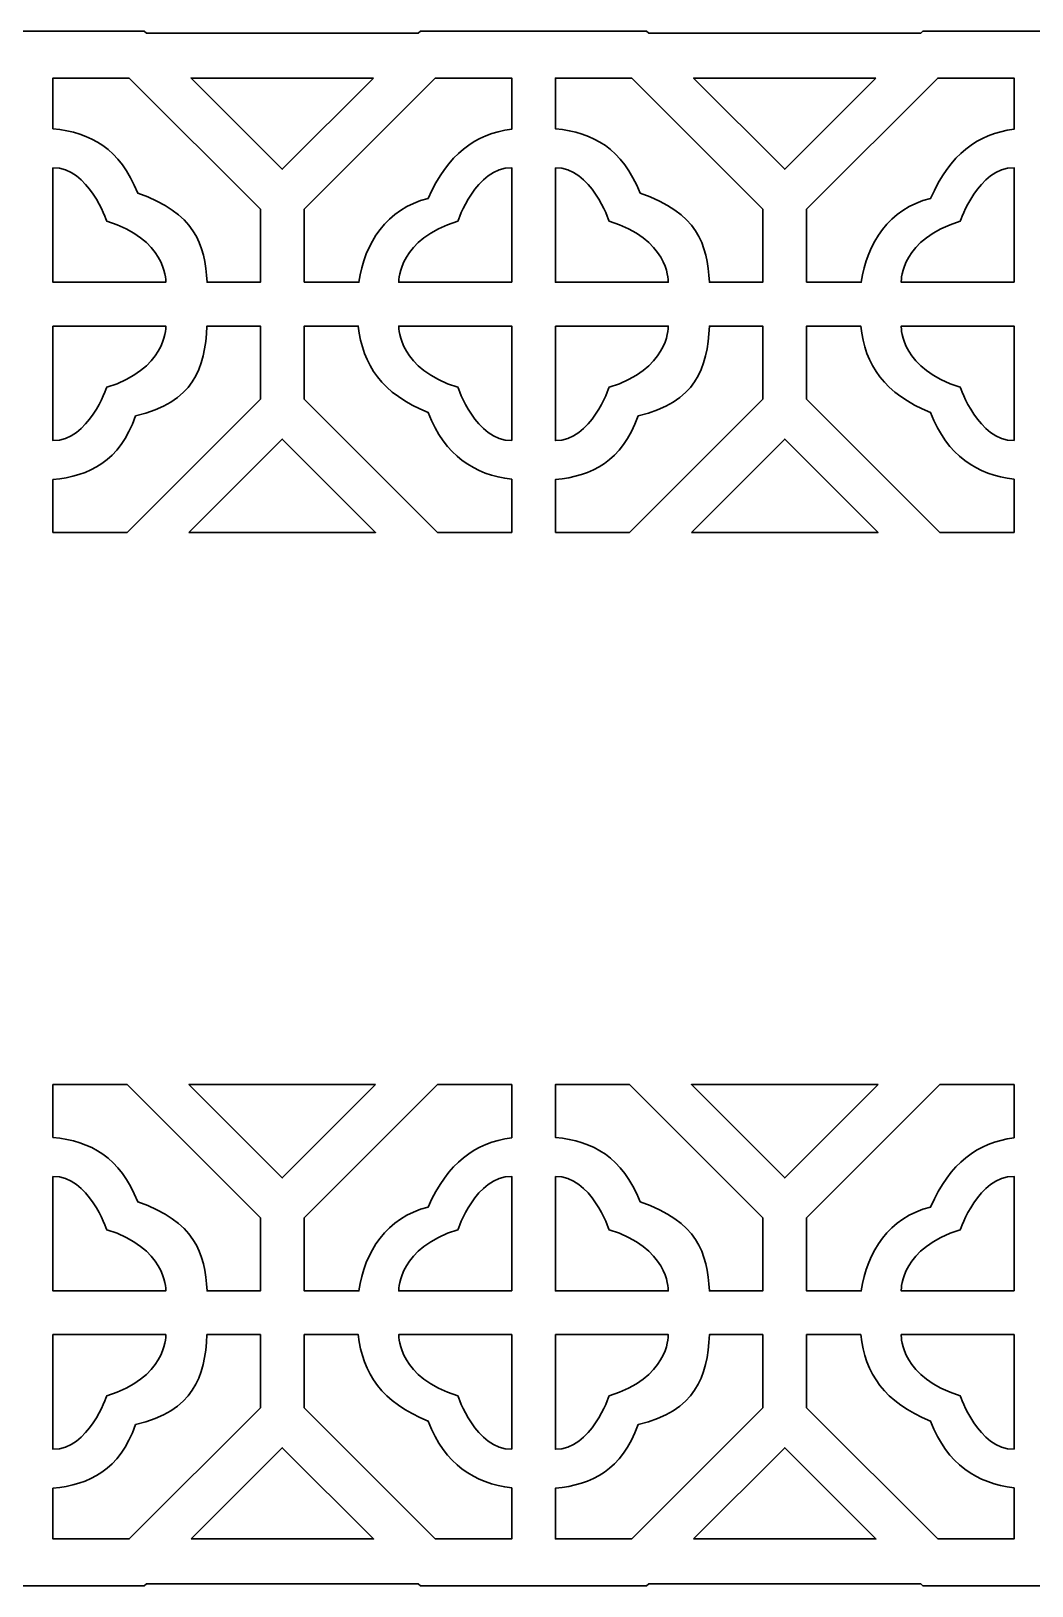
# Model space of a CAD drawing. Header units: centimetres. Extents: x 14.5 to 24.7, y -9 to -4.
# Drawn here: x 19.038 to 22.237, y -9 to -4.033 of the extents above; entities that cross this region are included whole.
import ezdxf

# ---------------------------------------------------------------- set-up
doc = ezdxf.new("R2010")
doc.units = ezdxf.units.CM
doc.header["$MEASUREMENT"] = 0
doc.layers.add('layer 1', color=7, linetype='Continuous')

msp = doc.modelspace()

# ---------------------------------------------------------------- linework, layer by layer
at = {"layer": 'layer 1', "color": 250, "lineweight": 30}
for points, knots in [([(24.72837, -4.03974), (24.72837, -4.03974), (24.72837, -4.54384), (24.72837, -4.54384), (24.72837, -4.54384), (24.72837, -4.54384), (24.72837, -4.54384), (24.72837, -4.54384), (24.72837, -4.54384), (24.72837, -4.54384), (24.72837, -4.83543), (24.72837, -4.83543), (24.72837, -4.83543), (24.72837, -4.83543), (24.72837, -4.97503), (24.72837, -4.97503), (24.72837, -4.97503), (24.72837, -4.97503), (24.72837, -5.26662), (24.72837, -5.26662), (24.72837, -5.26662), (24.72837, -5.26662), (24.72837, -5.26662), (24.72837, -5.26662), (24.72837, -5.26662), (24.72837, -5.26662), (24.72837, -6.15508), (24.72837, -6.15508), (24.72837, -6.15508), (24.72837, -6.15508), (24.72837, -6.15508), (24.72837, -6.15508), (24.72837, -6.15508), (24.72837, -6.15508), (24.72837, -6.44668), (24.72837, -6.44668), (24.72837, -6.44668), (24.72837, -6.44668), (24.72837, -6.58627), (24.72837, -6.58627), (24.72837, -6.58627), (24.72837, -6.58627), (24.72837, -6.87786), (24.72837, -6.87786), (24.72837, -6.87786), (24.72837, -6.87786), (24.72837, -6.87786), (24.72837, -6.87786), (24.72837, -6.87786), (24.72837, -6.87786), (24.72837, -7.76633), (24.72837, -7.76633), (24.72837, -7.76633), (24.72837, -7.76633), (24.72837, -7.76633), (24.72837, -7.76633), (24.72837, -7.76633), (24.72837, -7.76633), (24.72837, -8.05792), (24.72837, -8.05792), (24.72837, -8.05792), (24.72837, -8.05792), (24.72837, -8.19751), (24.72837, -8.19751), (24.72837, -8.19751), (24.72837, -8.19751), (24.72837, -8.48911), (24.72837, -8.48911), (24.72837, -8.48911), (24.72837, -8.48911), (24.72837, -8.48911), (24.72837, -8.48911), (24.72837, -8.48911), (24.72837, -8.48911), (24.72837, -8.9932), (24.72837, -8.9932), (24.72837, -8.9932), (24.72837, -8.9932), (24.22427, -8.9932), (24.22427, -8.9932), (24.22427, -8.9932), (24.22427, -8.9932), (24.21728, -9.00019), (24.21728, -9.00019), (24.21728, -9.00019), (24.21728, -9.00019), (23.92569, -9.00019), (23.92569, -9.00019), (23.92569, -9.00019), (23.92569, -9.00019), (23.7861, -9.00019), (23.7861, -9.00019), (23.7861, -9.00019), (23.7861, -9.00019), (23.4945, -9.00019), (23.4945, -9.00019), (23.4945, -9.00019), (23.4945, -9.00019), (23.48752, -8.9932), (23.48752, -8.9932), (23.48752, -8.9932), (23.48752, -8.9932), (22.61846, -8.9932), (22.61846, -8.9932), (22.61846, -8.9932), (22.61846, -8.9932), (22.61147, -9.00019), (22.61147, -9.00019), (22.61147, -9.00019), (22.61147, -9.00019), (22.31988, -9.00019), (22.31988, -9.00019), (22.31988, -9.00019), (22.31988, -9.00019), (22.18029, -9.00019), (22.18029, -9.00019), (22.18029, -9.00019), (22.18029, -9.00019), (21.88869, -9.00019), (21.88869, -9.00019), (21.88869, -9.00019), (21.88869, -9.00019), (21.88171, -8.9932), (21.88171, -8.9932), (21.88171, -8.9932), (21.88171, -8.9932), (21.01265, -8.9932), (21.01265, -8.9932), (21.01265, -8.9932), (21.01265, -8.9932), (21.00567, -9.00019), (21.00567, -9.00019), (21.00567, -9.00019), (21.00567, -9.00019), (20.71407, -9.00019), (20.71407, -9.00019), (20.71407, -9.00019), (20.71407, -9.00019), (20.57448, -9.00019), (20.57448, -9.00019), (20.57448, -9.00019), (20.57448, -9.00019), (20.28289, -9.00019), (20.28289, -9.00019), (20.28289, -9.00019), (20.28289, -9.00019), (20.2759, -8.9932), (20.2759, -8.9932), (20.2759, -8.9932), (20.2759, -8.9932), (19.40684, -8.9932), (19.40684, -8.9932), (19.40684, -8.9932), (19.40684, -8.9932), (19.39986, -9.00019), (19.39986, -9.00019), (19.39986, -9.00019), (19.39986, -9.00019), (19.10826, -9.00019), (19.10826, -9.00019), (19.10826, -9.00019), (19.10826, -9.00019), (18.96867, -9.00019), (18.96867, -9.00019), (18.96867, -9.00019), (18.96867, -9.00019), (18.67708, -9.00019), (18.67708, -9.00019), (18.67708, -9.00019), (18.67708, -9.00019), (18.67009, -8.9932), (18.67009, -8.9932), (18.67009, -8.9932), (18.67009, -8.9932), (17.80103, -8.9932), (17.80103, -8.9932), (17.80103, -8.9932), (17.80103, -8.9932), (17.79405, -9.00019), (17.79405, -9.00019), (17.79405, -9.00019), (17.79405, -9.00019), (17.50245, -9.00019), (17.50245, -9.00019), (17.50245, -9.00019), (17.50245, -9.00019), (17.36286, -9.00019), (17.36286, -9.00019), (17.36286, -9.00019), (17.36286, -9.00019), (17.07127, -9.00019), (17.07127, -9.00019), (17.07127, -9.00019), (17.07127, -9.00019), (17.06428, -8.9932), (17.06428, -8.9932), (17.06428, -8.9932), (17.06428, -8.9932), (16.19523, -8.9932), (16.19523, -8.9932), (16.19523, -8.9932), (16.19523, -8.9932), (16.18824, -9.00019), (16.18824, -9.00019), (16.18824, -9.00019), (16.18824, -9.00019), (15.89664, -9.00019), (15.89664, -9.00019), (15.89664, -9.00019), (15.89664, -9.00019), (15.75705, -9.00019), (15.75705, -9.00019), (15.75705, -9.00019), (15.75705, -9.00019), (15.46546, -9.00019), (15.46546, -9.00019), (15.46546, -9.00019), (15.46546, -9.00019), (15.45847, -8.9932), (15.45847, -8.9932), (15.45847, -8.9932), (15.45847, -8.9932), (14.47983, -8.9932), (14.47983, -8.9932), (14.47983, -8.9932), (14.47983, -8.9932), (14.47983, -4.03974), (14.47983, -4.03974), (14.47983, -4.03974), (14.47983, -4.03974), (15.45847, -4.03974), (15.45847, -4.03974), (15.45847, -4.03974), (15.45847, -4.03974), (15.46546, -4.03276), (15.46546, -4.03276), (15.46546, -4.03276), (15.46546, -4.03276), (15.75705, -4.03276), (15.75705, -4.03276), (15.75705, -4.03276), (15.75705, -4.03276), (15.89664, -4.03276), (15.89664, -4.03276), (15.89664, -4.03276), (15.89664, -4.03276), (16.18824, -4.03276), (16.18824, -4.03276), (16.18824, -4.03276), (16.18824, -4.03276), (16.19523, -4.03974), (16.19523, -4.03974), (16.19523, -4.03974), (16.19523, -4.03974), (17.06428, -4.03974), (17.06428, -4.03974), (17.06428, -4.03974), (17.06428, -4.03974), (17.07127, -4.03276), (17.07127, -4.03276), (17.07127, -4.03276), (17.07127, -4.03276), (17.36286, -4.03276), (17.36286, -4.03276), (17.36286, -4.03276), (17.36286, -4.03276), (17.50245, -4.03276), (17.50245, -4.03276), (17.50245, -4.03276), (17.50245, -4.03276), (17.79405, -4.03276), (17.79405, -4.03276), (17.79405, -4.03276), (17.79405, -4.03276), (17.80103, -4.03974), (17.80103, -4.03974), (17.80103, -4.03974), (17.80103, -4.03974), (18.67009, -4.03974), (18.67009, -4.03974), (18.67009, -4.03974), (18.67009, -4.03974), (18.67708, -4.03276), (18.67708, -4.03276), (18.67708, -4.03276), (18.67708, -4.03276), (18.96867, -4.03276), (18.96867, -4.03276), (18.96867, -4.03276), (18.96867, -4.03276), (19.10826, -4.03276), (19.10826, -4.03276), (19.10826, -4.03276), (19.10826, -4.03276), (19.39986, -4.03276), (19.39986, -4.03276), (19.39986, -4.03276), (19.39986, -4.03276), (19.40684, -4.03974), (19.40684, -4.03974), (19.40684, -4.03974), (19.40684, -4.03974), (20.2759, -4.03974), (20.2759, -4.03974), (20.2759, -4.03974), (20.2759, -4.03974), (20.28289, -4.03276), (20.28289, -4.03276), (20.28289, -4.03276), (20.28289, -4.03276), (20.57448, -4.03276), (20.57448, -4.03276), (20.57448, -4.03276), (20.57448, -4.03276), (20.71407, -4.03276), (20.71407, -4.03276), (20.71407, -4.03276), (20.71407, -4.03276), (21.00567, -4.03276), (21.00567, -4.03276), (21.00567, -4.03276), (21.00567, -4.03276), (21.01265, -4.03974), (21.01265, -4.03974), (21.01265, -4.03974), (21.01265, -4.03974), (21.88171, -4.03974), (21.88171, -4.03974), (21.88171, -4.03974), (21.88171, -4.03974), (21.88869, -4.03276), (21.88869, -4.03276), (21.88869, -4.03276), (21.88869, -4.03276), (22.18029, -4.03276), (22.18029, -4.03276), (22.18029, -4.03276), (22.18029, -4.03276), (22.31988, -4.03276), (22.31988, -4.03276), (22.31988, -4.03276), (22.31988, -4.03276), (22.61147, -4.03276), (22.61147, -4.03276), (22.61147, -4.03276), (22.61147, -4.03276), (22.61846, -4.03974), (22.61846, -4.03974), (22.61846, -4.03974), (22.61846, -4.03974), (23.48752, -4.03974), (23.48752, -4.03974), (23.48752, -4.03974), (23.48752, -4.03974), (23.4945, -4.03276), (23.4945, -4.03276), (23.4945, -4.03276), (23.4945, -4.03276), (23.7861, -4.03276), (23.7861, -4.03276), (23.7861, -4.03276), (23.7861, -4.03276), (23.92569, -4.03276), (23.92569, -4.03276), (23.92569, -4.03276), (23.92569, -4.03276), (24.21728, -4.03276), (24.21728, -4.03276), (24.21728, -4.03276), (24.21728, -4.03276), (24.22427, -4.03974), (24.22427, -4.03974), (24.22427, -4.03974), (24.22427, -4.03974), (24.72837, -4.03974), (24.72837, -4.03974)], [0, 0, 0, 0, 0.0105263, 0.0105263, 0.0105263, 0.0105263, 0.0210526, 0.0210526, 0.0210526, 0.0210526, 0.0315789, 0.0315789, 0.0315789, 0.0315789, 0.0421053, 0.0421053, 0.0421053, 0.0421053, 0.0526316, 0.0526316, 0.0526316, 0.0526316, 0.0631579, 0.0631579, 0.0631579, 0.0631579, 0.0736842, 0.0736842, 0.0736842, 0.0736842, 0.0842105, 0.0842105, 0.0842105, 0.0842105, 0.0947368, 0.0947368, 0.0947368, 0.0947368, 0.1052632, 0.1052632, 0.1052632, 0.1052632, 0.1157895, 0.1157895, 0.1157895, 0.1157895, 0.1263158, 0.1263158, 0.1263158, 0.1263158, 0.1368421, 0.1368421, 0.1368421, 0.1368421, 0.1473684, 0.1473684, 0.1473684, 0.1473684, 0.1578947, 0.1578947, 0.1578947, 0.1578947, 0.1684211, 0.1684211, 0.1684211, 0.1684211, 0.1789474, 0.1789474, 0.1789474, 0.1789474, 0.1894737, 0.1894737, 0.1894737, 0.1894737, 0.2, 0.2, 0.2, 0.2, 0.2105263, 0.2105263, 0.2105263, 0.2105263, 0.2210526, 0.2210526, 0.2210526, 0.2210526, 0.2315789, 0.2315789, 0.2315789, 0.2315789, 0.2421053, 0.2421053, 0.2421053, 0.2421053, 0.2526316, 0.2526316, 0.2526316, 0.2526316, 0.2631579, 0.2631579, 0.2631579, 0.2631579, 0.2736842, 0.2736842, 0.2736842, 0.2736842, 0.2842105, 0.2842105, 0.2842105, 0.2842105, 0.2947368, 0.2947368, 0.2947368, 0.2947368, 0.3052632, 0.3052632, 0.3052632, 0.3052632, 0.3157895, 0.3157895, 0.3157895, 0.3157895, 0.3263158, 0.3263158, 0.3263158, 0.3263158, 0.3368421, 0.3368421, 0.3368421, 0.3368421, 0.3473684, 0.3473684, 0.3473684, 0.3473684, 0.3578947, 0.3578947, 0.3578947, 0.3578947, 0.3684211, 0.3684211, 0.3684211, 0.3684211, 0.3789474, 0.3789474, 0.3789474, 0.3789474, 0.3894737, 0.3894737, 0.3894737, 0.3894737, 0.4, 0.4, 0.4, 0.4, 0.4105263, 0.4105263, 0.4105263, 0.4105263, 0.4210526, 0.4210526, 0.4210526, 0.4210526, 0.4315789, 0.4315789, 0.4315789, 0.4315789, 0.4421053, 0.4421053, 0.4421053, 0.4421053, 0.4526316, 0.4526316, 0.4526316, 0.4526316, 0.4631579, 0.4631579, 0.4631579, 0.4631579, 0.4736842, 0.4736842, 0.4736842, 0.4736842, 0.4842105, 0.4842105, 0.4842105, 0.4842105, 0.4947368, 0.4947368, 0.4947368, 0.4947368, 0.5052632, 0.5052632, 0.5052632, 0.5052632, 0.5157895, 0.5157895, 0.5157895, 0.5157895, 0.5263158, 0.5263158, 0.5263158, 0.5263158, 0.5368421, 0.5368421, 0.5368421, 0.5368421, 0.5473684, 0.5473684, 0.5473684, 0.5473684, 0.5578947, 0.5578947, 0.5578947, 0.5578947, 0.5684211, 0.5684211, 0.5684211, 0.5684211, 0.5789474, 0.5789474, 0.5789474, 0.5789474, 0.5894737, 0.5894737, 0.5894737, 0.5894737, 0.6, 0.6, 0.6, 0.6, 0.6105263, 0.6105263, 0.6105263, 0.6105263, 0.6210526, 0.6210526, 0.6210526, 0.6210526, 0.6315789, 0.6315789, 0.6315789, 0.6315789, 0.6421053, 0.6421053, 0.6421053, 0.6421053, 0.6526316, 0.6526316, 0.6526316, 0.6526316, 0.6631579, 0.6631579, 0.6631579, 0.6631579, 0.6736842, 0.6736842, 0.6736842, 0.6736842, 0.6842105, 0.6842105, 0.6842105, 0.6842105, 0.6947368, 0.6947368, 0.6947368, 0.6947368, 0.7052632, 0.7052632, 0.7052632, 0.7052632, 0.7157895, 0.7157895, 0.7157895, 0.7157895, 0.7263158, 0.7263158, 0.7263158, 0.7263158, 0.7368421, 0.7368421, 0.7368421, 0.7368421, 0.7473684, 0.7473684, 0.7473684, 0.7473684, 0.7578947, 0.7578947, 0.7578947, 0.7578947, 0.7684211, 0.7684211, 0.7684211, 0.7684211, 0.7789474, 0.7789474, 0.7789474, 0.7789474, 0.7894737, 0.7894737, 0.7894737, 0.7894737, 0.8, 0.8, 0.8, 0.8, 0.8105263, 0.8105263, 0.8105263, 0.8105263, 0.8210526, 0.8210526, 0.8210526, 0.8210526, 0.8315789, 0.8315789, 0.8315789, 0.8315789, 0.8421053, 0.8421053, 0.8421053, 0.8421053, 0.8526316, 0.8526316, 0.8526316, 0.8526316, 0.8631579, 0.8631579, 0.8631579, 0.8631579, 0.8736842, 0.8736842, 0.8736842, 0.8736842, 0.8842105, 0.8842105, 0.8842105, 0.8842105, 0.8947368, 0.8947368, 0.8947368, 0.8947368, 0.9052632, 0.9052632, 0.9052632, 0.9052632, 0.9157895, 0.9157895, 0.9157895, 0.9157895, 0.9263158, 0.9263158, 0.9263158, 0.9263158, 0.9368421, 0.9368421, 0.9368421, 0.9368421, 0.9473684, 0.9473684, 0.9473684, 0.9473684, 0.9578947, 0.9578947, 0.9578947, 0.9578947, 0.9684211, 0.9684211, 0.9684211, 0.9684211, 0.9789474, 0.9789474, 0.9789474, 0.9789474, 1, 1, 1, 1]), ([(19.35238, -4.1827), (19.35238, -4.1827), (19.77134, -4.60166), (19.77134, -4.60166), (19.77134, -4.60166), (19.77134, -4.60166), (19.77134, -4.83543), (19.77134, -4.83543), (19.77134, -4.83543), (19.77134, -4.83543), (19.60073, -4.83543), (19.60073, -4.83543), (19.60073, -4.83543), (19.59468, -4.71387), (19.56112, -4.61345), (19.37935, -4.55038), (19.37935, -4.55038), (19.32228, -4.40755), (19.2306, -4.35701), (19.10826, -4.34483), (19.10826, -4.34483), (19.10826, -4.34483), (19.10826, -4.1827), (19.10826, -4.1827), (19.10826, -4.1827), (19.10826, -4.1827), (19.35238, -4.1827), (19.35238, -4.1827)], [0, 0, 0, 0, 0.125, 0.125, 0.125, 0.125, 0.25, 0.25, 0.25, 0.25, 0.375, 0.375, 0.375, 0.375, 0.5, 0.5, 0.5, 0.5, 0.625, 0.625, 0.625, 0.625, 0.75, 0.75, 0.75, 0.75, 1, 1, 1, 1]), ([(20.13294, -4.1827), (20.13294, -4.1827), (19.84137, -4.47427), (19.84137, -4.47427), (19.84137, -4.47427), (19.84137, -4.47427), (19.5498, -4.1827), (19.5498, -4.1827), (19.5498, -4.1827), (19.5498, -4.1827), (20.13294, -4.1827), (20.13294, -4.1827)], [0, 0, 0, 0, 0.25, 0.25, 0.25, 0.25, 0.5, 0.5, 0.5, 0.5, 1, 1, 1, 1]), ([(19.9114, -4.83543), (19.9114, -4.83543), (19.9114, -4.60166), (19.9114, -4.60166), (19.9114, -4.60166), (19.9114, -4.60166), (20.33036, -4.1827), (20.33036, -4.1827), (20.33036, -4.1827), (20.33036, -4.1827), (20.57448, -4.1827), (20.57448, -4.1827), (20.57448, -4.1827), (20.57448, -4.1827), (20.57448, -4.34613), (20.57448, -4.34613), (20.57448, -4.34613), (20.45631, -4.36241), (20.37079, -4.42527), (20.30738, -4.5672), (20.30738, -4.5672), (20.17382, -4.60092), (20.10492, -4.70883), (20.0861, -4.83543), (20.0861, -4.83543), (20.0861, -4.83543), (19.9114, -4.83543), (19.9114, -4.83543)], [0, 0, 0, 0, 0.125, 0.125, 0.125, 0.125, 0.25, 0.25, 0.25, 0.25, 0.375, 0.375, 0.375, 0.375, 0.5, 0.5, 0.5, 0.5, 0.625, 0.625, 0.625, 0.625, 0.75, 0.75, 0.75, 0.75, 1, 1, 1, 1]), ([(20.95819, -4.1827), (20.95819, -4.1827), (21.37715, -4.60166), (21.37715, -4.60166), (21.37715, -4.60166), (21.37715, -4.60166), (21.37715, -4.83543), (21.37715, -4.83543), (21.37715, -4.83543), (21.37715, -4.83543), (21.20654, -4.83543), (21.20654, -4.83543), (21.20654, -4.83543), (21.20049, -4.71387), (21.16693, -4.61345), (20.98516, -4.55038), (20.98516, -4.55038), (20.92809, -4.40755), (20.83641, -4.35701), (20.71407, -4.34483), (20.71407, -4.34483), (20.71407, -4.34483), (20.71407, -4.1827), (20.71407, -4.1827), (20.71407, -4.1827), (20.71407, -4.1827), (20.95819, -4.1827), (20.95819, -4.1827)], [0, 0, 0, 0, 0.125, 0.125, 0.125, 0.125, 0.25, 0.25, 0.25, 0.25, 0.375, 0.375, 0.375, 0.375, 0.5, 0.5, 0.5, 0.5, 0.625, 0.625, 0.625, 0.625, 0.75, 0.75, 0.75, 0.75, 1, 1, 1, 1]), ([(21.73875, -4.1827), (21.73875, -4.1827), (21.44718, -4.47427), (21.44718, -4.47427), (21.44718, -4.47427), (21.44718, -4.47427), (21.15561, -4.1827), (21.15561, -4.1827), (21.15561, -4.1827), (21.15561, -4.1827), (21.73875, -4.1827), (21.73875, -4.1827)], [0, 0, 0, 0, 0.25, 0.25, 0.25, 0.25, 0.5, 0.5, 0.5, 0.5, 1, 1, 1, 1]), ([(21.51721, -4.83543), (21.51721, -4.83543), (21.51721, -4.60166), (21.51721, -4.60166), (21.51721, -4.60166), (21.51721, -4.60166), (21.93617, -4.1827), (21.93617, -4.1827), (21.93617, -4.1827), (21.93617, -4.1827), (22.18029, -4.1827), (22.18029, -4.1827), (22.18029, -4.1827), (22.18029, -4.1827), (22.18029, -4.34613), (22.18029, -4.34613), (22.18029, -4.34613), (22.06212, -4.36241), (21.9766, -4.42527), (21.91319, -4.5672), (21.91319, -4.5672), (21.77963, -4.60092), (21.71073, -4.70883), (21.69191, -4.83543), (21.69191, -4.83543), (21.69191, -4.83543), (21.51721, -4.83543), (21.51721, -4.83543)], [0, 0, 0, 0, 0.125, 0.125, 0.125, 0.125, 0.25, 0.25, 0.25, 0.25, 0.375, 0.375, 0.375, 0.375, 0.5, 0.5, 0.5, 0.5, 0.625, 0.625, 0.625, 0.625, 0.75, 0.75, 0.75, 0.75, 1, 1, 1, 1]), ([(19.10826, -4.46948), (19.10826, -4.46948), (19.10826, -4.83543), (19.10826, -4.83543), (19.10826, -4.83543), (19.10826, -4.83543), (19.46907, -4.83543), (19.46907, -4.83543), (19.46907, -4.83543), (19.46924, -4.82483), (19.46734, -4.69747), (19.28017, -4.63958), (19.28017, -4.63958), (19.28017, -4.63958), (19.22233, -4.46745), (19.10826, -4.46948)], [0, 0, 0, 0, 0.2, 0.2, 0.2, 0.2, 0.4, 0.4, 0.4, 0.4, 0.6, 0.6, 0.6, 0.6, 1, 1, 1, 1]), ([(20.57448, -4.83543), (20.57448, -4.83543), (20.57448, -4.46948), (20.57448, -4.46948), (20.57448, -4.46948), (20.46042, -4.46745), (20.40258, -4.63958), (20.40258, -4.63958), (20.40258, -4.63958), (20.2154, -4.69747), (20.2135, -4.82483), (20.21367, -4.83543), (20.21367, -4.83543), (20.21367, -4.83543), (20.57448, -4.83543), (20.57448, -4.83543)], [0, 0, 0, 0, 0.2, 0.2, 0.2, 0.2, 0.4, 0.4, 0.4, 0.4, 0.6, 0.6, 0.6, 0.6, 1, 1, 1, 1]), ([(20.71407, -4.46948), (20.71407, -4.46948), (20.71407, -4.83543), (20.71407, -4.83543), (20.71407, -4.83543), (20.71407, -4.83543), (21.07488, -4.83543), (21.07488, -4.83543), (21.07488, -4.83543), (21.07505, -4.82483), (21.07315, -4.69747), (20.88597, -4.63958), (20.88597, -4.63958), (20.88597, -4.63958), (20.82813, -4.46745), (20.71407, -4.46948)], [0, 0, 0, 0, 0.2, 0.2, 0.2, 0.2, 0.4, 0.4, 0.4, 0.4, 0.6, 0.6, 0.6, 0.6, 1, 1, 1, 1]), ([(22.18029, -4.83543), (22.18029, -4.83543), (22.18029, -4.46948), (22.18029, -4.46948), (22.18029, -4.46948), (22.06622, -4.46745), (22.00839, -4.63958), (22.00839, -4.63958), (22.00839, -4.63958), (21.82121, -4.69747), (21.81931, -4.82483), (21.81948, -4.83543), (21.81948, -4.83543), (21.81948, -4.83543), (22.18029, -4.83543), (22.18029, -4.83543)], [0, 0, 0, 0, 0.2, 0.2, 0.2, 0.2, 0.4, 0.4, 0.4, 0.4, 0.6, 0.6, 0.6, 0.6, 1, 1, 1, 1]), ([(19.10826, -5.63453), (19.10826, -5.63453), (19.34561, -5.63453), (19.34561, -5.63453), (19.34561, -5.63453), (19.34561, -5.63453), (19.77134, -5.2088), (19.77134, -5.2088), (19.77134, -5.2088), (19.77134, -5.2088), (19.77134, -4.97503), (19.77134, -4.97503), (19.77134, -4.97503), (19.77134, -4.97503), (19.60063, -4.97503), (19.60063, -4.97503), (19.60063, -4.97503), (19.59399, -5.1092), (19.55761, -5.21928), (19.37245, -5.26243), (19.37245, -5.26243), (19.32179, -5.4073), (19.22482, -5.45425), (19.10826, -5.46569), (19.10826, -5.46569), (19.10826, -5.46569), (19.10826, -5.63453), (19.10826, -5.63453)], [0, 0, 0, 0, 0.125, 0.125, 0.125, 0.125, 0.25, 0.25, 0.25, 0.25, 0.375, 0.375, 0.375, 0.375, 0.5, 0.5, 0.5, 0.5, 0.625, 0.625, 0.625, 0.625, 0.75, 0.75, 0.75, 0.75, 1, 1, 1, 1]), ([(19.10826, -4.97503), (19.10826, -4.97503), (19.10826, -5.34096), (19.10826, -5.34096), (19.10826, -5.34096), (19.22232, -5.34299), (19.28017, -5.17086), (19.28017, -5.17086), (19.28017, -5.17086), (19.46726, -5.113), (19.46924, -4.98573), (19.46907, -4.97503), (19.46907, -4.97503), (19.46907, -4.97503), (19.10826, -4.97503), (19.10826, -4.97503)], [0, 0, 0, 0, 0.2, 0.2, 0.2, 0.2, 0.4, 0.4, 0.4, 0.4, 0.6, 0.6, 0.6, 0.6, 1, 1, 1, 1]), ([(20.33713, -5.63453), (20.33713, -5.63453), (20.57448, -5.63453), (20.57448, -5.63453), (20.57448, -5.63453), (20.57448, -5.63453), (20.57448, -5.46465), (20.57448, -5.46465), (20.57448, -5.46465), (20.45569, -5.44961), (20.36107, -5.39118), (20.30757, -5.2513), (20.30757, -5.2513), (20.15961, -5.19153), (20.09829, -5.09962), (20.08406, -4.97503), (20.08406, -4.97503), (20.08406, -4.97503), (19.9114, -4.97503), (19.9114, -4.97503), (19.9114, -4.97503), (19.9114, -4.97503), (19.9114, -5.2088), (19.9114, -5.2088), (19.9114, -5.2088), (19.9114, -5.2088), (20.33713, -5.63453), (20.33713, -5.63453)], [0, 0, 0, 0, 0.125, 0.125, 0.125, 0.125, 0.25, 0.25, 0.25, 0.25, 0.375, 0.375, 0.375, 0.375, 0.5, 0.5, 0.5, 0.5, 0.625, 0.625, 0.625, 0.625, 0.75, 0.75, 0.75, 0.75, 1, 1, 1, 1]), ([(20.57448, -5.34097), (20.57448, -5.34097), (20.57448, -4.97503), (20.57448, -4.97503), (20.57448, -4.97503), (20.57448, -4.97503), (20.21367, -4.97503), (20.21367, -4.97503), (20.21367, -4.97503), (20.2135, -4.98573), (20.21548, -5.113), (20.40258, -5.17086), (20.40258, -5.17086), (20.40258, -5.17086), (20.46042, -5.343), (20.57448, -5.34097)], [0, 0, 0, 0, 0.2, 0.2, 0.2, 0.2, 0.4, 0.4, 0.4, 0.4, 0.6, 0.6, 0.6, 0.6, 1, 1, 1, 1]), ([(20.71407, -5.63453), (20.71407, -5.63453), (20.95142, -5.63453), (20.95142, -5.63453), (20.95142, -5.63453), (20.95142, -5.63453), (21.37715, -5.2088), (21.37715, -5.2088), (21.37715, -5.2088), (21.37715, -5.2088), (21.37715, -4.97503), (21.37715, -4.97503), (21.37715, -4.97503), (21.37715, -4.97503), (21.20644, -4.97503), (21.20644, -4.97503), (21.20644, -4.97503), (21.19979, -5.1092), (21.16342, -5.21928), (20.97826, -5.26243), (20.97826, -5.26243), (20.9276, -5.4073), (20.83063, -5.45425), (20.71407, -5.46569), (20.71407, -5.46569), (20.71407, -5.46569), (20.71407, -5.63453), (20.71407, -5.63453)], [0, 0, 0, 0, 0.125, 0.125, 0.125, 0.125, 0.25, 0.25, 0.25, 0.25, 0.375, 0.375, 0.375, 0.375, 0.5, 0.5, 0.5, 0.5, 0.625, 0.625, 0.625, 0.625, 0.75, 0.75, 0.75, 0.75, 1, 1, 1, 1]), ([(20.71407, -4.97503), (20.71407, -4.97503), (20.71407, -5.34096), (20.71407, -5.34096), (20.71407, -5.34096), (20.82813, -5.34299), (20.88597, -5.17086), (20.88597, -5.17086), (20.88597, -5.17086), (21.07307, -5.113), (21.07505, -4.98573), (21.07488, -4.97503), (21.07488, -4.97503), (21.07488, -4.97503), (20.71407, -4.97503), (20.71407, -4.97503)], [0, 0, 0, 0, 0.2, 0.2, 0.2, 0.2, 0.4, 0.4, 0.4, 0.4, 0.6, 0.6, 0.6, 0.6, 1, 1, 1, 1]), ([(21.94294, -5.63453), (21.94294, -5.63453), (22.18029, -5.63453), (22.18029, -5.63453), (22.18029, -5.63453), (22.18029, -5.63453), (22.18029, -5.46465), (22.18029, -5.46465), (22.18029, -5.46465), (22.0615, -5.44961), (21.96688, -5.39118), (21.91338, -5.2513), (21.91338, -5.2513), (21.76542, -5.19153), (21.7041, -5.09962), (21.68987, -4.97503), (21.68987, -4.97503), (21.68987, -4.97503), (21.51721, -4.97503), (21.51721, -4.97503), (21.51721, -4.97503), (21.51721, -4.97503), (21.51721, -5.2088), (21.51721, -5.2088), (21.51721, -5.2088), (21.51721, -5.2088), (21.94294, -5.63453), (21.94294, -5.63453)], [0, 0, 0, 0, 0.125, 0.125, 0.125, 0.125, 0.25, 0.25, 0.25, 0.25, 0.375, 0.375, 0.375, 0.375, 0.5, 0.5, 0.5, 0.5, 0.625, 0.625, 0.625, 0.625, 0.75, 0.75, 0.75, 0.75, 1, 1, 1, 1]), ([(22.18029, -5.34097), (22.18029, -5.34097), (22.18029, -4.97503), (22.18029, -4.97503), (22.18029, -4.97503), (22.18029, -4.97503), (21.81948, -4.97503), (21.81948, -4.97503), (21.81948, -4.97503), (21.81931, -4.98573), (21.82129, -5.113), (22.00839, -5.17086), (22.00839, -5.17086), (22.00839, -5.17086), (22.06622, -5.343), (22.18029, -5.34097)], [0, 0, 0, 0, 0.2, 0.2, 0.2, 0.2, 0.4, 0.4, 0.4, 0.4, 0.6, 0.6, 0.6, 0.6, 1, 1, 1, 1]), ([(19.54303, -5.63453), (19.54303, -5.63453), (20.13971, -5.63453), (20.13971, -5.63453), (20.13971, -5.63453), (20.13971, -5.63453), (19.84137, -5.33619), (19.84137, -5.33619), (19.84137, -5.33619), (19.84137, -5.33619), (19.54303, -5.63453), (19.54303, -5.63453)], [0, 0, 0, 0, 0.25, 0.25, 0.25, 0.25, 0.5, 0.5, 0.5, 0.5, 1, 1, 1, 1]), ([(21.14884, -5.63453), (21.14884, -5.63453), (21.74552, -5.63453), (21.74552, -5.63453), (21.74552, -5.63453), (21.74552, -5.63453), (21.44718, -5.33619), (21.44718, -5.33619), (21.44718, -5.33619), (21.44718, -5.33619), (21.14884, -5.63453), (21.14884, -5.63453)], [0, 0, 0, 0, 0.25, 0.25, 0.25, 0.25, 0.5, 0.5, 0.5, 0.5, 1, 1, 1, 1]), ([(19.34561, -7.39842), (19.34561, -7.39842), (19.10826, -7.39842), (19.10826, -7.39842), (19.10826, -7.39842), (19.10826, -7.39842), (19.10826, -7.56732), (19.10826, -7.56732), (19.10826, -7.56732), (19.2306, -7.5795), (19.32228, -7.63004), (19.37935, -7.77287), (19.37935, -7.77287), (19.56112, -7.83594), (19.59468, -7.93636), (19.60073, -8.05792), (19.60073, -8.05792), (19.60073, -8.05792), (19.77134, -8.05792), (19.77134, -8.05792), (19.77134, -8.05792), (19.77134, -8.05792), (19.77134, -7.82415), (19.77134, -7.82415), (19.77134, -7.82415), (19.77134, -7.82415), (19.34561, -7.39842), (19.34561, -7.39842)], [0, 0, 0, 0, 0.125, 0.125, 0.125, 0.125, 0.25, 0.25, 0.25, 0.25, 0.375, 0.375, 0.375, 0.375, 0.5, 0.5, 0.5, 0.5, 0.625, 0.625, 0.625, 0.625, 0.75, 0.75, 0.75, 0.75, 1, 1, 1, 1]), ([(20.13971, -7.39842), (20.13971, -7.39842), (19.54303, -7.39842), (19.54303, -7.39842), (19.54303, -7.39842), (19.54303, -7.39842), (19.84137, -7.69676), (19.84137, -7.69676), (19.84137, -7.69676), (19.84137, -7.69676), (20.13971, -7.39842), (20.13971, -7.39842)], [0, 0, 0, 0, 0.25, 0.25, 0.25, 0.25, 0.5, 0.5, 0.5, 0.5, 1, 1, 1, 1]), ([(20.57448, -7.39842), (20.57448, -7.39842), (20.33713, -7.39842), (20.33713, -7.39842), (20.33713, -7.39842), (20.33713, -7.39842), (19.9114, -7.82415), (19.9114, -7.82415), (19.9114, -7.82415), (19.9114, -7.82415), (19.9114, -8.05792), (19.9114, -8.05792), (19.9114, -8.05792), (19.9114, -8.05792), (20.0861, -8.05792), (20.0861, -8.05792), (20.0861, -8.05792), (20.10492, -7.93131), (20.17382, -7.82341), (20.30738, -7.78969), (20.30738, -7.78969), (20.37079, -7.64775), (20.45631, -7.5849), (20.57448, -7.56862), (20.57448, -7.56862), (20.57448, -7.56862), (20.57448, -7.39842), (20.57448, -7.39842)], [0, 0, 0, 0, 0.125, 0.125, 0.125, 0.125, 0.25, 0.25, 0.25, 0.25, 0.375, 0.375, 0.375, 0.375, 0.5, 0.5, 0.5, 0.5, 0.625, 0.625, 0.625, 0.625, 0.75, 0.75, 0.75, 0.75, 1, 1, 1, 1]), ([(20.95142, -7.39842), (20.95142, -7.39842), (20.71407, -7.39842), (20.71407, -7.39842), (20.71407, -7.39842), (20.71407, -7.39842), (20.71407, -7.56732), (20.71407, -7.56732), (20.71407, -7.56732), (20.83641, -7.5795), (20.92809, -7.63004), (20.98516, -7.77287), (20.98516, -7.77287), (21.16693, -7.83594), (21.20049, -7.93636), (21.20654, -8.05792), (21.20654, -8.05792), (21.20654, -8.05792), (21.37715, -8.05792), (21.37715, -8.05792), (21.37715, -8.05792), (21.37715, -8.05792), (21.37715, -7.82415), (21.37715, -7.82415), (21.37715, -7.82415), (21.37715, -7.82415), (20.95142, -7.39842), (20.95142, -7.39842)], [0, 0, 0, 0, 0.125, 0.125, 0.125, 0.125, 0.25, 0.25, 0.25, 0.25, 0.375, 0.375, 0.375, 0.375, 0.5, 0.5, 0.5, 0.5, 0.625, 0.625, 0.625, 0.625, 0.75, 0.75, 0.75, 0.75, 1, 1, 1, 1]), ([(21.74552, -7.39842), (21.74552, -7.39842), (21.14884, -7.39842), (21.14884, -7.39842), (21.14884, -7.39842), (21.14884, -7.39842), (21.44718, -7.69676), (21.44718, -7.69676), (21.44718, -7.69676), (21.44718, -7.69676), (21.74552, -7.39842), (21.74552, -7.39842)], [0, 0, 0, 0, 0.25, 0.25, 0.25, 0.25, 0.5, 0.5, 0.5, 0.5, 1, 1, 1, 1]), ([(22.18029, -7.39842), (22.18029, -7.39842), (21.94294, -7.39842), (21.94294, -7.39842), (21.94294, -7.39842), (21.94294, -7.39842), (21.51721, -7.82415), (21.51721, -7.82415), (21.51721, -7.82415), (21.51721, -7.82415), (21.51721, -8.05792), (21.51721, -8.05792), (21.51721, -8.05792), (21.51721, -8.05792), (21.69191, -8.05792), (21.69191, -8.05792), (21.69191, -8.05792), (21.71073, -7.93131), (21.77963, -7.82341), (21.91319, -7.78969), (21.91319, -7.78969), (21.9766, -7.64775), (22.06212, -7.5849), (22.18029, -7.56862), (22.18029, -7.56862), (22.18029, -7.56862), (22.18029, -7.39842), (22.18029, -7.39842)], [0, 0, 0, 0, 0.125, 0.125, 0.125, 0.125, 0.25, 0.25, 0.25, 0.25, 0.375, 0.375, 0.375, 0.375, 0.5, 0.5, 0.5, 0.5, 0.625, 0.625, 0.625, 0.625, 0.75, 0.75, 0.75, 0.75, 1, 1, 1, 1]), ([(19.10826, -7.69197), (19.10826, -7.69197), (19.10826, -8.05792), (19.10826, -8.05792), (19.10826, -8.05792), (19.10826, -8.05792), (19.46907, -8.05792), (19.46907, -8.05792), (19.46907, -8.05792), (19.46924, -8.04732), (19.46734, -7.91996), (19.28017, -7.86207), (19.28017, -7.86207), (19.28017, -7.86207), (19.22233, -7.68993), (19.10826, -7.69197)], [0, 0, 0, 0, 0.2, 0.2, 0.2, 0.2, 0.4, 0.4, 0.4, 0.4, 0.6, 0.6, 0.6, 0.6, 1, 1, 1, 1]), ([(20.57448, -8.05792), (20.57448, -8.05792), (20.57448, -7.69197), (20.57448, -7.69197), (20.57448, -7.69197), (20.46042, -7.68993), (20.40258, -7.86207), (20.40258, -7.86207), (20.40258, -7.86207), (20.2154, -7.91996), (20.2135, -8.04732), (20.21367, -8.05792), (20.21367, -8.05792), (20.21367, -8.05792), (20.57448, -8.05792), (20.57448, -8.05792)], [0, 0, 0, 0, 0.2, 0.2, 0.2, 0.2, 0.4, 0.4, 0.4, 0.4, 0.6, 0.6, 0.6, 0.6, 1, 1, 1, 1]), ([(20.71407, -7.69197), (20.71407, -7.69197), (20.71407, -8.05792), (20.71407, -8.05792), (20.71407, -8.05792), (20.71407, -8.05792), (21.07488, -8.05792), (21.07488, -8.05792), (21.07488, -8.05792), (21.07505, -8.04732), (21.07315, -7.91996), (20.88597, -7.86207), (20.88597, -7.86207), (20.88597, -7.86207), (20.82813, -7.68993), (20.71407, -7.69197)], [0, 0, 0, 0, 0.2, 0.2, 0.2, 0.2, 0.4, 0.4, 0.4, 0.4, 0.6, 0.6, 0.6, 0.6, 1, 1, 1, 1]), ([(22.18029, -8.05792), (22.18029, -8.05792), (22.18029, -7.69197), (22.18029, -7.69197), (22.18029, -7.69197), (22.06622, -7.68993), (22.00839, -7.86207), (22.00839, -7.86207), (22.00839, -7.86207), (21.82121, -7.91996), (21.81931, -8.04732), (21.81948, -8.05792), (21.81948, -8.05792), (21.81948, -8.05792), (22.18029, -8.05792), (22.18029, -8.05792)], [0, 0, 0, 0, 0.2, 0.2, 0.2, 0.2, 0.4, 0.4, 0.4, 0.4, 0.6, 0.6, 0.6, 0.6, 1, 1, 1, 1]), ([(19.77134, -8.19751), (19.77134, -8.19751), (19.77134, -8.43129), (19.77134, -8.43129), (19.77134, -8.43129), (19.77134, -8.43129), (19.35238, -8.85025), (19.35238, -8.85025), (19.35238, -8.85025), (19.35238, -8.85025), (19.10826, -8.85025), (19.10826, -8.85025), (19.10826, -8.85025), (19.10826, -8.85025), (19.10826, -8.68818), (19.10826, -8.68818), (19.10826, -8.68818), (19.22482, -8.67674), (19.32179, -8.62978), (19.37245, -8.48492), (19.37245, -8.48492), (19.55761, -8.44177), (19.59399, -8.33168), (19.60063, -8.19751), (19.60063, -8.19751), (19.60063, -8.19751), (19.77134, -8.19751), (19.77134, -8.19751)], [0, 0, 0, 0, 0.125, 0.125, 0.125, 0.125, 0.25, 0.25, 0.25, 0.25, 0.375, 0.375, 0.375, 0.375, 0.5, 0.5, 0.5, 0.5, 0.625, 0.625, 0.625, 0.625, 0.75, 0.75, 0.75, 0.75, 1, 1, 1, 1]), ([(19.10826, -8.19751), (19.10826, -8.19751), (19.10826, -8.56345), (19.10826, -8.56345), (19.10826, -8.56345), (19.22232, -8.56548), (19.28017, -8.39335), (19.28017, -8.39335), (19.28017, -8.39335), (19.46726, -8.33548), (19.46924, -8.20821), (19.46907, -8.19751), (19.46907, -8.19751), (19.46907, -8.19751), (19.10826, -8.19751), (19.10826, -8.19751)], [0, 0, 0, 0, 0.2, 0.2, 0.2, 0.2, 0.4, 0.4, 0.4, 0.4, 0.6, 0.6, 0.6, 0.6, 1, 1, 1, 1]), ([(20.33036, -8.85025), (20.33036, -8.85025), (19.9114, -8.43129), (19.9114, -8.43129), (19.9114, -8.43129), (19.9114, -8.43129), (19.9114, -8.19751), (19.9114, -8.19751), (19.9114, -8.19751), (19.9114, -8.19751), (20.08406, -8.19751), (20.08406, -8.19751), (20.08406, -8.19751), (20.09829, -8.32211), (20.15961, -8.41402), (20.30757, -8.47379), (20.30757, -8.47379), (20.36107, -8.61367), (20.45569, -8.6721), (20.57448, -8.68714), (20.57448, -8.68714), (20.57448, -8.68714), (20.57448, -8.85025), (20.57448, -8.85025), (20.57448, -8.85025), (20.57448, -8.85025), (20.33036, -8.85025), (20.33036, -8.85025)], [0, 0, 0, 0, 0.125, 0.125, 0.125, 0.125, 0.25, 0.25, 0.25, 0.25, 0.375, 0.375, 0.375, 0.375, 0.5, 0.5, 0.5, 0.5, 0.625, 0.625, 0.625, 0.625, 0.75, 0.75, 0.75, 0.75, 1, 1, 1, 1]), ([(20.57448, -8.56345), (20.57448, -8.56345), (20.57448, -8.19751), (20.57448, -8.19751), (20.57448, -8.19751), (20.57448, -8.19751), (20.21367, -8.19751), (20.21367, -8.19751), (20.21367, -8.19751), (20.2135, -8.20821), (20.21548, -8.33548), (20.40258, -8.39335), (20.40258, -8.39335), (20.40258, -8.39335), (20.46042, -8.56549), (20.57448, -8.56345)], [0, 0, 0, 0, 0.2, 0.2, 0.2, 0.2, 0.4, 0.4, 0.4, 0.4, 0.6, 0.6, 0.6, 0.6, 1, 1, 1, 1]), ([(21.37715, -8.19751), (21.37715, -8.19751), (21.37715, -8.43129), (21.37715, -8.43129), (21.37715, -8.43129), (21.37715, -8.43129), (20.95819, -8.85025), (20.95819, -8.85025), (20.95819, -8.85025), (20.95819, -8.85025), (20.71407, -8.85025), (20.71407, -8.85025), (20.71407, -8.85025), (20.71407, -8.85025), (20.71407, -8.68818), (20.71407, -8.68818), (20.71407, -8.68818), (20.83063, -8.67674), (20.9276, -8.62978), (20.97826, -8.48492), (20.97826, -8.48492), (21.16342, -8.44177), (21.19979, -8.33168), (21.20644, -8.19751), (21.20644, -8.19751), (21.20644, -8.19751), (21.37715, -8.19751), (21.37715, -8.19751)], [0, 0, 0, 0, 0.125, 0.125, 0.125, 0.125, 0.25, 0.25, 0.25, 0.25, 0.375, 0.375, 0.375, 0.375, 0.5, 0.5, 0.5, 0.5, 0.625, 0.625, 0.625, 0.625, 0.75, 0.75, 0.75, 0.75, 1, 1, 1, 1]), ([(20.71407, -8.19751), (20.71407, -8.19751), (20.71407, -8.56345), (20.71407, -8.56345), (20.71407, -8.56345), (20.82813, -8.56548), (20.88597, -8.39335), (20.88597, -8.39335), (20.88597, -8.39335), (21.07307, -8.33548), (21.07505, -8.20821), (21.07488, -8.19751), (21.07488, -8.19751), (21.07488, -8.19751), (20.71407, -8.19751), (20.71407, -8.19751)], [0, 0, 0, 0, 0.2, 0.2, 0.2, 0.2, 0.4, 0.4, 0.4, 0.4, 0.6, 0.6, 0.6, 0.6, 1, 1, 1, 1]), ([(21.93617, -8.85025), (21.93617, -8.85025), (21.51721, -8.43129), (21.51721, -8.43129), (21.51721, -8.43129), (21.51721, -8.43129), (21.51721, -8.19751), (21.51721, -8.19751), (21.51721, -8.19751), (21.51721, -8.19751), (21.68987, -8.19751), (21.68987, -8.19751), (21.68987, -8.19751), (21.7041, -8.32211), (21.76542, -8.41402), (21.91338, -8.47379), (21.91338, -8.47379), (21.96688, -8.61367), (22.0615, -8.6721), (22.18029, -8.68714), (22.18029, -8.68714), (22.18029, -8.68714), (22.18029, -8.85025), (22.18029, -8.85025), (22.18029, -8.85025), (22.18029, -8.85025), (21.93617, -8.85025), (21.93617, -8.85025)], [0, 0, 0, 0, 0.125, 0.125, 0.125, 0.125, 0.25, 0.25, 0.25, 0.25, 0.375, 0.375, 0.375, 0.375, 0.5, 0.5, 0.5, 0.5, 0.625, 0.625, 0.625, 0.625, 0.75, 0.75, 0.75, 0.75, 1, 1, 1, 1]), ([(22.18029, -8.56345), (22.18029, -8.56345), (22.18029, -8.19751), (22.18029, -8.19751), (22.18029, -8.19751), (22.18029, -8.19751), (21.81948, -8.19751), (21.81948, -8.19751), (21.81948, -8.19751), (21.81931, -8.20821), (21.82129, -8.33548), (22.00839, -8.39335), (22.00839, -8.39335), (22.00839, -8.39335), (22.06622, -8.56549), (22.18029, -8.56345)], [0, 0, 0, 0, 0.2, 0.2, 0.2, 0.2, 0.4, 0.4, 0.4, 0.4, 0.6, 0.6, 0.6, 0.6, 1, 1, 1, 1]), ([(19.5498, -8.85025), (19.5498, -8.85025), (19.84137, -8.55868), (19.84137, -8.55868), (19.84137, -8.55868), (19.84137, -8.55868), (20.13294, -8.85025), (20.13294, -8.85025), (20.13294, -8.85025), (20.13294, -8.85025), (19.5498, -8.85025), (19.5498, -8.85025)], [0, 0, 0, 0, 0.25, 0.25, 0.25, 0.25, 0.5, 0.5, 0.5, 0.5, 1, 1, 1, 1]), ([(21.15561, -8.85025), (21.15561, -8.85025), (21.44718, -8.55868), (21.44718, -8.55868), (21.44718, -8.55868), (21.44718, -8.55868), (21.73875, -8.85025), (21.73875, -8.85025), (21.73875, -8.85025), (21.73875, -8.85025), (21.15561, -8.85025), (21.15561, -8.85025)], [0, 0, 0, 0, 0.25, 0.25, 0.25, 0.25, 0.5, 0.5, 0.5, 0.5, 1, 1, 1, 1])]:
    msp.add_open_spline(points, degree=3, knots=knots, dxfattribs=at)

doc.saveas('drawing.dxf')
